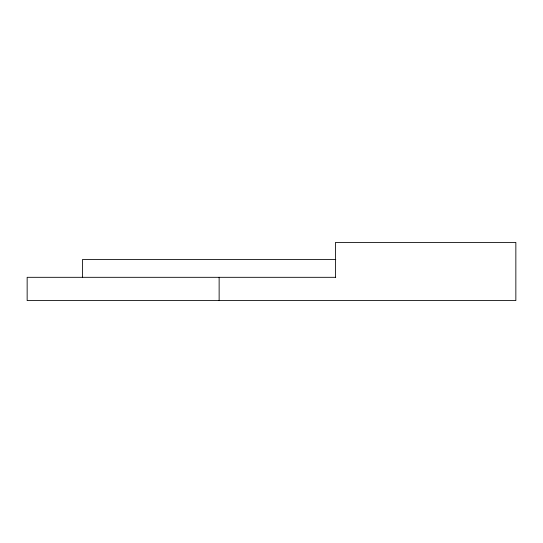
<?xml version="1.0" encoding="UTF-8"?>
<svg xmlns="http://www.w3.org/2000/svg" width="543" height="543" viewBox="0 0 543 543"><rect width="100%" height="100%" fill="white"/><g stroke="black" fill="none" stroke-linecap="round" stroke-linejoin="round"><path stroke-width="0.81" d="M335.771 259.568L82.421 259.568L82.421 277.317M335.71 277.317L27.15 277.317L27.15 300.591L515.85 300.591L515.85 242.409L335.499 242.409L335.499 277.317M219.134 277.317L219.134 300.591"/></g></svg>
